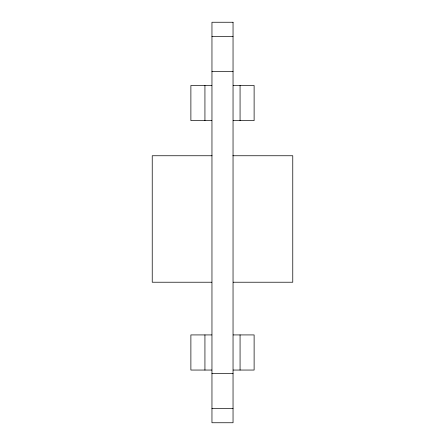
<?xml version="1.0" encoding="UTF-8"?>
<svg xmlns="http://www.w3.org/2000/svg" width="445" height="445" viewBox="0 0 445 445"><rect width="100%" height="100%" fill="white"/><g stroke="black" fill="none" stroke-linecap="round" stroke-linejoin="round"><path stroke-width="0.67" d="M211.959 36.657L233.041 36.657M211.959 71.434L233.041 71.434M211.82 85.485L190.883 85.485L190.883 120.617L211.82 120.617M233.18 85.485L254.117 85.485L254.117 120.617L233.18 120.617M212.031 155.75L152.234 155.75L152.234 282.225L211.77 282.225M232.891 155.75L292.766 155.75L292.766 282.225L233.23 282.225M211.82 334.924L190.883 334.924L190.883 370.051L211.82 370.051M233.18 334.924L254.117 334.924L254.117 370.051L233.18 370.051M211.959 373.566L233.041 373.566M211.959 408.343L233.041 408.343M240.066 85.485L240.066 120.617M240.066 334.924L240.066 370.051M204.934 85.485L204.934 120.617M204.934 334.924L204.934 370.051M233.041 22.25L211.959 22.25L211.959 422.75L233.041 422.75L233.041 22.25"/></g></svg>
